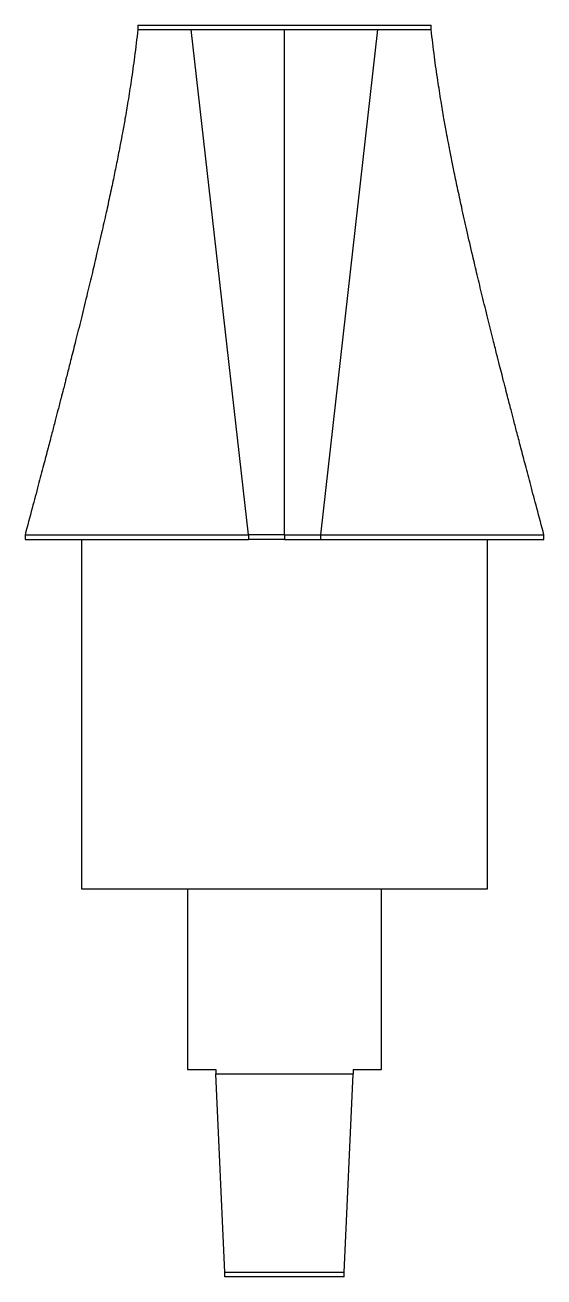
# Model space of a CAD drawing. Header units: millimetres. Extents: x 57 to 244, y 7 to 179.
# Drawn here: x 202.3 to 243.7, y 7 to 106.7 of the extents above.
import ezdxf

# ---------------------------------------------------------------- set-up
doc = ezdxf.new("R2010")
doc.units = ezdxf.units.MM

msp = doc.modelspace()

# ---------------------------------------------------------------- linework, layer by layer
at = {"color": 7, "linetype": 'Continuous', "lineweight": 25}
for p, q in [((211.326, 106.701), (211.326, 106.342)), ((211.326, 106.701), (234.679, 106.701)), ((234.679, 106.342), (234.679, 106.701)), ((211.326, 106.342), (215.584, 106.342)), ((220.128, 66.102), (215.584, 106.342)), ((223.003, 66.102), (223.004, 106.342)), ((230.413, 106.342), (225.87, 66.102)), ((230.413, 106.342), (234.679, 106.342)), ((202.344, 66.102), (202.344, 65.743)), ((202.344, 66.102), (220.128, 66.102)), ((220.128, 66.102), (220.128, 65.743)), ((223.003, 66.102), (220.128, 66.102)), ((223.003, 66.102), (225.87, 66.102)), ((223.003, 66.102), (223.003, 65.743)), ((225.87, 66.102), (225.87, 65.743)), ((225.87, 66.102), (243.661, 66.102)), ((243.661, 65.743), (243.661, 66.102)), ((202.344, 65.743), (220.128, 65.743)), ((206.835, 65.743), (206.835, 37.898)), ((223.003, 65.743), (220.128, 65.743)), ((223.003, 65.743), (225.87, 65.743)), ((225.87, 65.743), (243.661, 65.743)), ((239.17, 37.898), (239.17, 65.743)), ((206.835, 37.898), (239.17, 37.898)), ((215.278, 37.898), (215.278, 23.527)), ((230.727, 23.527), (230.727, 37.898)), ((215.278, 23.527), (217.524, 23.527)), ((217.524, 23.527), (217.524, 23.168)), ((218.242, 7.359), (217.524, 23.168)), ((217.524, 23.168), (228.482, 23.168)), ((227.763, 7.359), (228.482, 23.168)), ((228.482, 23.527), (230.727, 23.527)), ((228.482, 23.527), (228.482, 23.168)), ((227.763, 7.359), (218.242, 7.359)), ((218.242, 7), (218.242, 7.359)), ((227.763, 7), (218.242, 7)), ((227.763, 7), (227.763, 7.359))]:
    msp.add_line(p, q, dxfattribs=at)
for points, knots in [([(211.326, 106.342), (211.241, 105.617), (211.081, 104.254), (210.81, 102.346), (210.553, 100.703), (210.319, 99.326), (210.113, 98.182), (209.943, 97.276), (209.797, 96.521), (209.668, 95.867), (209.539, 95.226), (209.407, 94.581), (209.267, 93.912), (209.067, 92.97), (208.792, 91.707), (208.426, 90.075), (208.043, 88.417), (207.646, 86.74), (207.24, 85.056), (206.811, 83.31), (206.396, 81.645), (206.037, 80.221), (205.778, 79.204), (205.611, 78.55), (205.5, 78.114), (205.37, 77.61), (205.189, 76.908), (204.975, 76.077), (204.733, 75.145), (204.47, 74.137), (204.161, 72.955), (203.799, 71.58), (203.378, 69.984), (202.887, 68.133), (202.533, 66.812), (202.344, 66.102)], [0, 0, 0, 0, 0.053069, 0.099675, 0.140027, 0.174023, 0.201334, 0.224646, 0.241158, 0.257291, 0.273123, 0.288729, 0.305163, 0.322816, 0.358698, 0.399099, 0.444318, 0.482382, 0.524323, 0.570244, 0.612995, 0.649049, 0.676941, 0.689219, 0.698088, 0.709651, 0.72707, 0.750818, 0.772025, 0.797132, 0.826553, 0.860807, 0.900546, 0.946594, 1, 1, 1, 1]), ([(215.584, 106.342), (216.105, 106.342), (216.657, 106.336), (217.533, 106.337), (217.833, 106.338), (218.443, 106.341), (218.753, 106.342), (219.692, 106.342), (220.335, 106.339), (221.325, 106.339), (221.66, 106.34), (222.33, 106.341), (222.666, 106.342), (223.004, 106.342)], [0, 0, 0, 0, 0.25, 0.25, 0.375, 0.375, 0.5, 0.5, 0.75, 0.75, 0.875, 0.875, 1, 1, 1, 1]), ([(223.004, 106.342), (223.677, 106.342), (224.343, 106.339), (225.334, 106.339), (225.663, 106.339), (226.311, 106.341), (226.629, 106.342), (227.567, 106.342), (228.171, 106.337), (229.044, 106.336), (229.33, 106.337), (229.884, 106.34), (230.153, 106.342), (230.413, 106.342)], [0, 0, 0, 0, 0.25, 0.25, 0.375, 0.375, 0.5, 0.5, 0.75, 0.75, 0.875, 0.875, 1, 1, 1, 1]), ([(243.661, 66.102), (243.472, 66.812), (243.119, 68.134), (242.628, 69.984), (242.206, 71.581), (241.845, 72.956), (241.536, 74.138), (241.273, 75.146), (241.019, 76.125), (240.788, 77.019), (240.593, 77.779), (240.447, 78.347), (240.302, 78.915), (240.116, 79.645), (239.881, 80.573), (239.567, 81.821), (239.182, 83.364), (238.758, 85.094), (238.356, 86.76), (237.944, 88.503), (237.531, 90.294), (237.126, 92.105), (236.785, 93.687), (236.545, 94.844), (236.381, 95.657), (236.273, 96.199), (236.163, 96.758), (236.039, 97.409), (235.883, 98.244), (235.684, 99.346), (235.451, 100.722), (235.194, 102.361), (234.923, 104.262), (234.764, 105.62), (234.679, 106.342)], [0, 0, 0, 0, 0.0534134, 0.0994675, 0.1392119, 0.1734704, 0.2028952, 0.228005, 0.2492135, 0.2764732, 0.2951045, 0.3062675, 0.3190996, 0.3376806, 0.3610503, 0.3886504, 0.4311869, 0.4766243, 0.518087, 0.5557537, 0.6067486, 0.651643, 0.6906156, 0.724348, 0.7375153, 0.7509271, 0.7645772, 0.7789099, 0.7991649, 0.8264904, 0.8604411, 0.9006915, 0.9471418, 1, 1, 1, 1])]:
    msp.add_open_spline(points, degree=3, knots=knots, dxfattribs=at)

doc.saveas('drawing.dxf')
